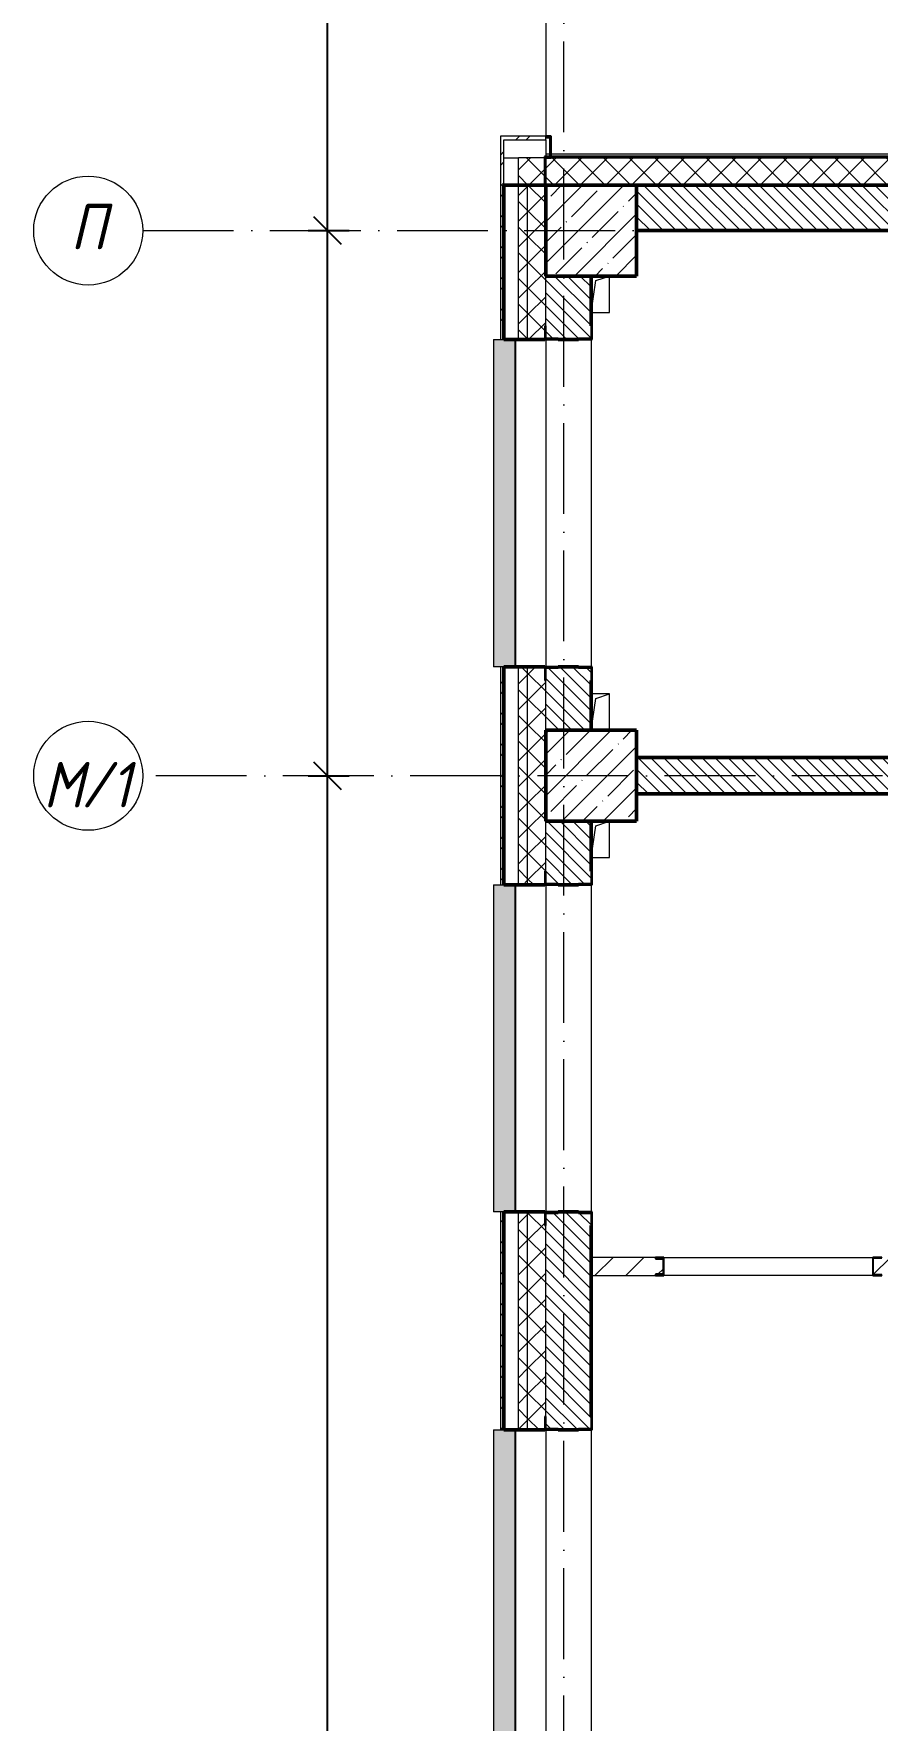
# Model space of a CAD drawing. Header units: millimetres. Extents: x -356862 to 418287, y 0 to 839748.
# Drawn here: x -181784 to -177140, y 477300 to 486580 of the extents above; entities that cross this region are included whole.
import ezdxf

# ---------------------------------------------------------------- set-up
doc = ezdxf.new("R2010")
doc.units = ezdxf.units.MM
doc.linetypes.add('50_200_ШТРИХ_1Т_ш5_п1_п1_', pattern=[700, 500, -100, 0, -100])
for name, color, linetype, lineweight in [('A-____-____-DIMS', 7, 'Continuous', 9), ('A-FLOR-____-OTLN', 7, 'Continuous', 9), ('A-GENM-____-MCUT', 7, 'Continuous', 25), ('A-GENM-____-OTLN', 7, 'Continuous', 9), ('A-GENM-____-OTLN-1', 7, 'Continuous', 25), ('A-GLAZ-____-OTLN', 7, 'Continuous', 9), ('A-WALL-____-MCUT-2', 7, 'Continuous', 50), ('A-WALL-____-MCUT-3', 7, 'Continuous', 9), ('A-WALL-____-OTLN', 7, 'Continuous', 9), ('A-WALL-____-PATT-1', 7, 'Continuous', 9), ('A-WALL-FNSH-MCUT-1', 7, 'Continuous', 9), ('I-WALL-____-OTLN', 7, 'Continuous', 9), ('S-COLS-____-MCUT', 7, 'Continuous', 50), ('S-COLS-____-OTLN', 7, 'Continuous', 9), ('S-GRID-____-IDEN', 7, 'Continuous', 9), ('S-GRID-____-OTLN-1', 7, '50_200_ШТРИХ_1Т_ш5_п1_п1_', 9)]:
    doc.layers.add(name, color=color, linetype=linetype, lineweight=lineweight)
doc.layers.add('A-GLAZ-____-OTLN-1', color=7, linetype='Continuous', lineweight=9, true_color=0xc0c0c0)
doc.styles.add('ISOCPEUR_I', font='isocpeui.ttf', dxfattribs={"width": 0.9, "height": 2.5})
doc.dimstyles.new('ISO-2_5_0_9К_БОЛЬШОЙ_ОСИ', dxfattribs={"dimscale": 304.8, "dimtxt": 248.995294, "dimasz": 0.492126, "dimexe": 0.393701, "dimexo": 0, "dimgap": 0, "dimtad": 1, "dimdec": 0, "dimzin": 0, "dimdsep": 46, "dimtxsty": 'ISOCPEUR_I', "dimblk1": 'OBLIQUE', "dimblk2": 'OBLIQUE', "dimsah": 1, "dimcen": 0.09, "dimdle": 0.393701, "dimazin": 0, "dimtfac": 1, "dimtdec": 4, "dimtix": 1, "dimtmove": 0, "dimatfit": 3, "dimfxl": 1, "dimtvp": 1, "dimtolj": 1, "dimtzin": 0, "dimarcsym": 2})
pattern_1 = [(135, (-176515.067, 459015.94), (-35.35534, -35.35534), [])]
pattern_2 = [(45, (-176515.07, 459015.94), (-70.71068, 70.71068), []), (135, (-176515.07, 459015.94), (-70.71068, -70.71068), [])]
pattern_3 = [(45, (-176515.07, 459015.94), (-85.5366, 85.5366), []), (45, (-176458.04, 459015.94), (-85.5366, 85.5366), [])]

# ---------------------------------------------------------------- blocks, each defined once
blk = doc.blocks.new('BSC_Колонна _Прямоугольная - 500х500-V45-АР1_План отверстий 1 этажа в осях 1-64_А-ГГ')
at = {"layer": 'S-COLS-____-OTLN'}
h = blk.add_hatch(dxfattribs=at)
h.set_pattern_fill('FP_77', color=256, style=0, pattern_type=2)
h.set_pattern_definition([(45, (2200, -26481.04), (-114.0493, 114.0493), []), (45, (2314.05, -26481.04), (-114.0493, 114.0493), [201.613, -40.323, 3.353, -36.97])])
h.paths.add_polyline_path([(-250, -250), (250, -250), (250, 250), (-250, 250), (-250, 53.3)], flags=0)
at = {"layer": 'S-COLS-____-MCUT'}
for p, q in [((250, 250), (-250, 250)), ((-250, 250), (-250, -250)), ((250, -250), (250, 250)), ((-250, -250), (250, -250))]:
    blk.add_line(p, q, dxfattribs=at)
blk = doc.blocks.new('BSC_Колонна _Прямоугольная - 500х500-V51-АР1_План отверстий 1 этажа в осях 1-64_А-ГГ')
at = {"layer": 'S-COLS-____-OTLN'}
h = blk.add_hatch(dxfattribs=at)
h.set_pattern_fill('FP_83', color=256, style=0, pattern_type=2)
h.set_pattern_definition([(45, (2200, -23481.04), (-114.0493, 114.0493), []), (45, (2314.05, -23481.04), (-114.0493, 114.0493), [201.613, -40.323, 3.353, -36.97])])
h.paths.add_polyline_path([(-250, -250), (250, -250), (250, 250), (-250, 250)], flags=0)
at = {"layer": 'S-COLS-____-MCUT'}
for p, q in [((250, 250), (-250, 250)), ((-250, 250), (-250, -250)), ((250, -250), (250, 250)), ((-250, -250), (250, -250))]:
    blk.add_line(p, q, dxfattribs=at)
blk = doc.blocks.new('Фахверк_СКБ_Уголок - 250_2700-27497298-АР1_План отверстий 1 этажа в осях 1-64_А-ГГ')
at = {"layer": 'A-GENM-____-MCUT'}
for p, q in [((200, 181), (125, 181)), ((125, 181), (125, 106)), ((125, 106), (131, 106)), ((131, 106), (131, 175)), ((131, 175), (200, 175)), ((200, 175), (200, 181)), ((131, -6), (125, -6)), ((125, -6), (125, -81)), ((125, -81), (200, -81)), ((131, -75), (131, -6)), ((200, -75), (131, -75)), ((200, -81), (200, -75))]:
    blk.add_line(p, q, dxfattribs=at)
blk = doc.blocks.new('154_Стойка_СКБ_Швеллер - СМ-2230_100-28215779-АР1_План отверстий 1 этажа в осях 1-64_А-ГГ')
at = {"layer": 'A-GENM-____-MCUT'}
for p, q in [((171, 50), (125, 50)), ((125, 50), (125, -50)), ((129.5, 42.4), (171, 42.4)), ((129.5, -42.4), (129.5, 42.4)), ((171, 42.4), (171, 50)), ((125, -50), (171, -50)), ((171, -42.4), (129.5, -42.4)), ((171, -50), (171, -42.4))]:
    blk.add_line(p, q, dxfattribs=at)
blk = doc.blocks.new('154_Фахверк_СКБ_Швеллер - Тип_100_4010-27736299-АР1_План отверстий 1 этажа в осях 1-64_А-ГГ')
at = {"layer": 'A-GENM-____-MCUT'}
for p, q in [((175, 50), (125, 50)), ((125, 50), (125, -50)), ((128, 47), (175, 47)), ((128, -47), (128, 47)), ((175, 47), (175, 50)), ((125, -50), (175, -50)), ((175, -47), (128, -47)), ((175, -50), (175, -47))]:
    blk.add_line(p, q, dxfattribs=at)
blk = doc.blocks.new('AR_Отверстие прямоугольное _в плите_ - AR_Отверстие прямоугольное _в плите_-V174-АР1_План отверстий 1 этажа в осях 1-64_А-ГГ')
at = {"layer": 'A-GENM-____-OTLN'}
for p, q in [((-25, 75), (50, 100)), ((50, -100), (50, 100)), ((-50, -100), (-25, 75)), ((-50, -100), (50, -100))]:
    blk.add_line(p, q, dxfattribs=at)
blk = doc.blocks.new('AR_Отверстие прямоугольное _в плите_ - AR_Отверстие прямоугольное _в плите_-V173-АР1_План отверстий 1 этажа в осях 1-64_А-ГГ')
at = {"layer": 'A-GENM-____-OTLN'}
for p, q in [((50, 100), (-50, 100)), ((-25, 75), (50, 100)), ((50, -100), (50, 100)), ((-50, -100), (-25, 75))]:
    blk.add_line(p, q, dxfattribs=at)
blk = doc.blocks.new('Отлив_СКБ - Отлив витража_120_НВФ-31885689-АР1_План отверстий 1 этажа в осях 1-64_А-ГГ')
at = {"layer": 'A-GLAZ-____-OTLN-1'}
for points in [[(1800, 2), (1800, 120), (0, 120), (0, 2), (1264.5, 2)], [(1264.5, 0), (1800, 0), (1800, 2), (0, 2), (0, 0)]]:
    blk.add_hatch(color=256, dxfattribs=at).paths.add_polyline_path(points, flags=0)
at = {"layer": 'A-GLAZ-____-OTLN'}
for p, q in [((0, 83), (0, 120)), ((1800, 120), (0, 120)), ((1800, 120), (1800, 83)), ((0, 2), (1800, 2)), ((1800, 0), (0, 0))]:
    blk.add_line(p, q, dxfattribs=at)
blk = doc.blocks.new('О_Общий_Откосы металлические_СКБ_Боковой - О_Общий_Откосы металлические_СКБ_Боковой-32003644-АР1_План отверстий 1 этажа в осях 1-64_А-ГГ')
at = {"layer": 'A-GENM-____-MCUT'}
for p, q in [((120, 0), (0, 0)), ((0, 0), (0, -30)), ((120, -30), (120, 0)), ((0, -30), (7, -30)), ((7, -30), (7, -7)), ((7, -7), (113, -7)), ((113, -7), (113, -37)), ((113, -37), (270, -37)), ((270, -30), (120, -30)), ((270, -37), (270, -30))]:
    blk.add_line(p, q, dxfattribs=at)
blk = doc.blocks.new('Ось сетки - Круг_Ø6_00__ISO-2_5_0_9K_-25732049-АР1_План отверстий 1 этажа в осях 1-64_А-ГГ')
at = {"layer": 'S-GRID-____-IDEN'}
blk.add_circle((0, 0), 3, dxfattribs=at)
blk = doc.blocks.new('_Oblique')
at = {"color": 0, "linetype": 'ByBlock', "lineweight": -2}
blk.add_line((-0.5, -0.5), (0.5, 0.5), dxfattribs=at)
blk = doc.blocks.new('*D13232')
at = {"layer": 'A-____-____-DIMS', "color": 0, "lineweight": -2, "transparency": 16777216}
for p, q in [((-180166.5, 476377), (-180166.5, 482617)), ((-180272.5, 482497), (-180046.5, 482497)), ((-180272.5, 476497), (-180046.5, 476497))]:
    blk.add_line(p, q, dxfattribs=at)
at = {"layer": 'Defpoints', "color": 0, "transparency": 16777216}
for p in [(-180272.5, 482497), (-180166.5, 482497), (-180272.5, 476497)]:
    blk.add_point(p, dxfattribs=at)
at = {"layer": 'A-____-____-DIMS', "color": 0, "lineweight": -2, "transparency": 16777216, "xscale": 150, "yscale": 150, "zscale": 150}
for p, rotation in [((-180166.5, 482497), 90), ((-180166.5, 476497), 270)]:
    blk.add_blockref('_Oblique', p, dxfattribs=dict(at, rotation=rotation))
at = {"layer": 'A-____-____-DIMS', "color": 0, "transparency": 16777216, "insert": (-180167.7, 479497), "char_height": 2.5, "width": 758.478, "attachment_point": 5, "rotation": 90, "style": 'ISOCPEUR_I'}
blk.add_mtext('\\A1;6000', dxfattribs=at)
blk = doc.blocks.new('*D13233')
at = {"layer": 'A-____-____-DIMS', "color": 0, "lineweight": -2, "transparency": 16777216}
for p, q in [((-180166.5, 482377), (-180166.5, 485617)), ((-180272.5, 485497), (-180046.5, 485497)), ((-180272.5, 482497), (-180046.5, 482497))]:
    blk.add_line(p, q, dxfattribs=at)
at = {"layer": 'Defpoints', "color": 0, "transparency": 16777216}
for p in [(-180272.5, 485497), (-180166.5, 485497), (-180272.5, 482497)]:
    blk.add_point(p, dxfattribs=at)
at = {"layer": 'A-____-____-DIMS', "color": 0, "lineweight": -2, "transparency": 16777216, "xscale": 150, "yscale": 150, "zscale": 150}
for p, rotation in [((-180166.5, 485497), 90), ((-180166.5, 482497), 270)]:
    blk.add_blockref('_Oblique', p, dxfattribs=dict(at, rotation=rotation))
at = {"layer": 'A-____-____-DIMS', "color": 0, "transparency": 16777216, "insert": (-180167.7, 483997), "char_height": 2.5, "width": 758.478, "attachment_point": 5, "rotation": 90, "style": 'ISOCPEUR_I'}
blk.add_mtext('\\A1;3000', dxfattribs=at)
blk = doc.blocks.new('*D13234')
at = {"layer": 'A-____-____-DIMS', "color": 0, "lineweight": -2, "transparency": 16777216}
for p, q in [((-180166.5, 485377), (-180166.5, 491617)), ((-180272.5, 491497), (-180046.5, 491497)), ((-180272.5, 485497), (-180046.5, 485497))]:
    blk.add_line(p, q, dxfattribs=at)
at = {"layer": 'Defpoints', "color": 0, "transparency": 16777216}
for p in [(-180272.5, 491497), (-180166.5, 491497), (-180272.5, 485497)]:
    blk.add_point(p, dxfattribs=at)
at = {"layer": 'A-____-____-DIMS', "color": 0, "lineweight": -2, "transparency": 16777216, "xscale": 150, "yscale": 150, "zscale": 150}
for p, rotation in [((-180166.5, 491497), 90), ((-180166.5, 485497), 270)]:
    blk.add_blockref('_Oblique', p, dxfattribs=dict(at, rotation=rotation))
at = {"layer": 'A-____-____-DIMS', "color": 0, "transparency": 16777216, "insert": (-180167.7, 488497), "char_height": 2.5, "width": 758.478, "attachment_point": 5, "rotation": 90, "style": 'ISOCPEUR_I'}
blk.add_mtext('\\A1;6000', dxfattribs=at)

msp = doc.modelspace()

# ---------------------------------------------------------------- hatches: boundary and pattern name
at = {"layer": 'A-WALL-____-PATT-1'}
h = msp.add_hatch(dxfattribs=at)
h.set_pattern_fill('FP_3', color=256, style=0, pattern_type=2)
h.set_pattern_definition(pattern_3)
h.paths.add_polyline_path([(-178965.0675, 485996.983), (-178965.0675, 486016.983), (-179215.0675, 486016.983), (-179215.0675, 485996.983), (-179195.0675, 485996.983)], flags=0)
h = msp.add_hatch(dxfattribs=at)
h.set_pattern_fill('FP_3', color=256, style=0, pattern_type=2)
h.set_pattern_definition(pattern_3)
h.paths.add_polyline_path([(-179195.0675, 468531.983), (-179195.0675, 470846.983), (-179215.0675, 470846.983), (-179215.0675, 468531.983)], flags=0)
h.paths.add_polyline_path([(-179195.0675, 472646.983), (-179195.0675, 474096.983), (-179215.0675, 474096.983), (-179215.0675, 472646.983)], flags=0)
h.paths.add_polyline_path([(-179195.0675, 475896.983), (-179195.0675, 477096.983), (-179215.0675, 477096.983), (-179215.0675, 475896.983)], flags=0)
h.paths.add_polyline_path([(-179195.0675, 478896.983), (-179195.0675, 480096.983), (-179215.0675, 480096.983), (-179215.0675, 478896.983)], flags=0)
h.paths.add_polyline_path([(-179215.0675, 481896.983), (-179195.0675, 481896.983), (-179195.0675, 483096.983), (-179215.0675, 483096.983), (-179215.0675, 482110.2708)], flags=0)
h.paths.add_polyline_path([(-179195.0675, 484896.983), (-179195.0675, 485996.983), (-179215.0675, 485996.983), (-179215.0675, 484896.983)], flags=0)
h = msp.add_hatch(dxfattribs=at)
h.set_pattern_fill('FP_1', color=256, style=0, pattern_type=2)
h.set_pattern_definition(pattern_2)
h.paths.add_polyline_path([(-176715.0675, 485746.983), (-176715.0675, 485896.983), (-179115.0675, 485896.983), (-179115.0675, 485746.983), (-178297.4818, 485746.983)], flags=0)
h = msp.add_hatch(dxfattribs=at)
h.set_pattern_fill('FP_1', color=256, style=0, pattern_type=2)
h.set_pattern_definition(pattern_2)
h.paths.add_polyline_path([(-179065.0675, 468531.983), (-179065.0675, 470846.983), (-179115.0675, 470846.983), (-179115.0675, 468531.983)], flags=0)
h.paths.add_polyline_path([(-179115.0675, 472646.983), (-179065.0675, 472646.983), (-179065.0675, 474096.983), (-179115.0675, 474096.983), (-179115.0675, 472650.3369)], flags=0)
h.paths.add_polyline_path([(-179065.0675, 475896.983), (-179065.0675, 477096.983), (-179115.0675, 477096.983), (-179115.0675, 475896.983)], flags=0)
h.paths.add_polyline_path([(-179065.0675, 478896.983), (-179065.0675, 480096.983), (-179115.0675, 480096.983), (-179115.0675, 478896.983)], flags=0)
h.paths.add_polyline_path([(-179065.0675, 481896.983), (-179065.0675, 483096.983), (-179115.0675, 483096.983), (-179115.0675, 481896.983)], flags=0)
h.paths.add_polyline_path([(-179115.0675, 484896.983), (-179065.0675, 484896.983), (-179065.0675, 485746.983), (-179115.0675, 485746.983), (-179115.0675, 485550.2468)], flags=0)
h = msp.add_hatch(dxfattribs=at)
h.set_pattern_fill('FP_1', color=256, style=0, pattern_type=2)
h.set_pattern_definition(pattern_2)
h.paths.add_polyline_path([(-178965.0675, 468531.983), (-178965.0675, 470771.983), (-178971.0675, 470771.983), (-178971.0675, 470846.983), (-179065.0675, 470846.983), (-179065.0675, 468531.983)], flags=0)
h.paths.add_polyline_path([(-179065.0675, 472646.983), (-178971.0675, 472646.983), (-178971.0675, 472721.983), (-178965.0675, 472721.983), (-178965.0675, 474021.983), (-178971.0675, 474021.983), (-178971.0675, 474096.983), (-179065.0675, 474096.983), (-179065.0675, 472650.3369)], flags=0)
h.paths.add_polyline_path([(-178971.0675, 475896.983), (-178971.0675, 475971.983), (-178965.0675, 475971.983), (-178965.0675, 477021.983), (-178971.0675, 477021.983), (-178971.0675, 477096.983), (-179065.0675, 477096.983), (-179065.0675, 475896.983)], flags=0)
h.paths.add_polyline_path([(-178971.0675, 478896.983), (-178971.0675, 478971.983), (-178965.0675, 478971.983), (-178965.0675, 480021.983), (-178971.0675, 480021.983), (-178971.0675, 480096.983), (-179065.0675, 480096.983), (-179065.0675, 478896.983)], flags=0)
h.paths.add_polyline_path([(-178971.0675, 481896.983), (-178971.0675, 481971.983), (-178965.0675, 481971.983), (-178965.0675, 483021.983), (-178971.0675, 483021.983), (-178971.0675, 483096.983), (-179065.0675, 483096.983), (-179065.0675, 481896.983)], flags=0)
h.paths.add_polyline_path([(-178971.0675, 484896.983), (-178971.0675, 484971.983), (-178965.0675, 484971.983), (-178965.0675, 485746.983), (-179065.0675, 485746.983), (-179065.0675, 484896.983)], flags=0)
h = msp.add_hatch(dxfattribs=at)
h.set_pattern_fill('FP_6', color=256, style=0, pattern_type=2)
h.set_pattern_definition(pattern_1)
h.paths.add_polyline_path([(-171415.0675, 485496.983), (-171415.0675, 485746.983), (-172009.0675, 485746.983), (-172009.0675, 485677.983), (-172015.0675, 485677.983), (-172015.0675, 485565.983), (-172009.0675, 485565.983), (-172009.0675, 485496.983), (-171625.0675, 485496.983)], flags=0)
h.paths.add_polyline_path([(-173090.0675, 485496.983), (-173021.0675, 485496.983), (-173021.0675, 485565.983), (-173015.0675, 485565.983), (-173015.0675, 485677.983), (-173021.0675, 485677.983), (-173021.0675, 485746.983), (-175159.0675, 485746.983), (-175159.0675, 485677.983), (-175165.0675, 485677.983), (-175165.0675, 485565.983), (-175159.0675, 485565.983), (-175159.0675, 485496.983), (-173105.0675, 485496.983)], flags=0)
h.paths.add_polyline_path([(-176171.0675, 485496.983), (-176171.0675, 485565.983), (-176165.0675, 485565.983), (-176165.0675, 485677.983), (-176171.0675, 485677.983), (-176171.0675, 485746.983), (-178465.0675, 485746.983), (-178465.0675, 485496.983), (-176240.0675, 485496.983)], flags=0)
h = msp.add_hatch(dxfattribs=at)
h.set_pattern_fill('FP_6', color=256, style=0, pattern_type=2)
h.set_pattern_definition(pattern_1)
h.paths.add_polyline_path([(-178965.0675, 482746.983), (-178715.0675, 482746.983), (-178715.0675, 483090.983), (-178784.0675, 483090.983), (-178784.0675, 483096.983), (-178896.0675, 483096.983), (-178896.0675, 483090.983), (-178965.0675, 483090.983), (-178965.0675, 482970.2648)], flags=0)
h.paths.add_polyline_path([(-178784.0675, 484896.983), (-178784.0675, 484902.983), (-178715.0675, 484902.983), (-178715.0675, 485246.983), (-178965.0675, 485246.983), (-178965.0675, 484902.983), (-178896.0675, 484902.983), (-178896.0675, 484896.983)], flags=0)
h = msp.add_hatch(dxfattribs=at)
h.set_pattern_fill('FP_6', color=256, style=0, pattern_type=2)
h.set_pattern_definition(pattern_1)
h.paths.add_polyline_path([(-171415.0675, 482396.983), (-171415.0675, 482596.983), (-174965.0675, 482596.983), (-174965.0675, 482527.983), (-174971.0675, 482527.983), (-174971.0675, 482596.983), (-178465.0675, 482596.983), (-178465.0675, 482396.983), (-174971.0675, 482396.983), (-174971.0675, 482465.983), (-174965.0675, 482465.983), (-174965.0675, 482396.983), (-172995.089, 482396.983)], flags=0)
h = msp.add_hatch(dxfattribs=at)
h.set_pattern_fill('FP_6', color=256, style=0, pattern_type=2)
h.set_pattern_definition(pattern_1)
h.paths.add_polyline_path([(-178965.0675, 476746.983), (-178715.0675, 476746.983), (-178715.0675, 477090.983), (-178784.0675, 477090.983), (-178784.0675, 477096.983), (-178896.0675, 477096.983), (-178896.0675, 477090.983), (-178965.0675, 477090.983), (-178965.0675, 476950.3069)], flags=0)
h.paths.add_polyline_path([(-178784.0675, 478896.983), (-178784.0675, 478902.983), (-178715.0675, 478902.983), (-178715.0675, 480090.983), (-178784.0675, 480090.983), (-178784.0675, 480096.983), (-178896.0675, 480096.983), (-178896.0675, 480090.983), (-178965.0675, 480090.983), (-178965.0675, 478902.983), (-178896.0675, 478902.983), (-178896.0675, 478896.983)], flags=0)
h.paths.add_polyline_path([(-178784.0675, 481896.983), (-178784.0675, 481902.983), (-178715.0675, 481902.983), (-178715.0675, 482246.983), (-178965.0675, 482246.983), (-178965.0675, 481902.983), (-178896.0675, 481902.983), (-178896.0675, 481896.983)], flags=0)
h = msp.add_hatch(dxfattribs=at)
h.set_pattern_fill('FP_4', color=256, style=0, pattern_type=2)
h.set_pattern_definition([(45, (-176515.07, 459015.94), (-84.8528, 84.8528), [])])
h.paths.add_polyline_path([(-171515.0675, 479746.983), (-171515.0675, 479846.983), (-174365.0675, 479846.983), (-174365.0675, 479843.983), (-174412.0675, 479843.983), (-174412.0675, 479749.983), (-174365.0675, 479749.983), (-174365.0675, 479746.983), (-172995.089, 479746.983)], flags=0)
h.paths.add_polyline_path([(-174415.0675, 479746.983), (-174415.0675, 479846.983), (-177115.0675, 479846.983), (-177115.0675, 479843.983), (-177162.0675, 479843.983), (-177162.0675, 479749.983), (-177115.0675, 479749.983), (-177115.0675, 479746.983), (-174762.5533, 479746.983)], flags=0)
h.paths.add_polyline_path([(-178361.0675, 479746.983), (-178361.0675, 479754.583), (-178319.5675, 479754.583), (-178319.5675, 479839.383), (-178361.0675, 479839.383), (-178361.0675, 479846.983), (-178715.0675, 479846.983), (-178715.0675, 479746.983)], flags=0)

# ---------------------------------------------------------------- linework, layer by layer
at = {"layer": 'A-FLOR-____-OTLN'}
for p, q in [((-178965.0675, 490976.983), (-178965.0675, 486016.983)), ((-178965.0675, 485996.983), (-178965.0675, 485916.983))]:
    msp.add_line(p, q, dxfattribs=at)
at = {"layer": 'A-WALL-____-MCUT-2'}
for p, q in [((-178965.0675, 485746.983), (-179195.0675, 485746.983)), ((-179195.0675, 485746.983), (-179195.0675, 484896.983)), ((-176715.0675, 485746.983), (-178465.0675, 485746.983)), ((-178465.0675, 485496.983), (-176240.0675, 485496.983)), ((-178715.0675, 484971.983), (-178715.0675, 485246.983)), ((-179195.0675, 484896.983), (-178971.0675, 484896.983)), ((-178896.0675, 484896.983), (-178784.0675, 484896.983)), ((-178971.0675, 483096.983), (-179195.0675, 483096.983)), ((-179195.0675, 483096.983), (-179195.0675, 481896.983)), ((-178784.0675, 483096.983), (-178896.0675, 483096.983)), ((-178715.0675, 482746.983), (-178715.0675, 483021.983)), ((-175040.0675, 482596.983), (-178465.0675, 482596.983)), ((-178465.0675, 482396.983), (-175040.0675, 482396.983)), ((-178715.0675, 481971.983), (-178715.0675, 482246.983)), ((-179195.0675, 481896.983), (-178971.0675, 481896.983)), ((-178896.0675, 481896.983), (-178784.0675, 481896.983)), ((-178971.0675, 480096.983), (-179195.0675, 480096.983)), ((-179195.0675, 480096.983), (-179195.0675, 478896.983)), ((-178784.0675, 480096.983), (-178896.0675, 480096.983)), ((-178715.0675, 478971.983), (-178715.0675, 480021.983)), ((-179195.0675, 478896.983), (-178971.0675, 478896.983)), ((-178896.0675, 478896.983), (-178784.0675, 478896.983))]:
    msp.add_line(p, q, dxfattribs=at)
at = {"layer": 'A-WALL-____-MCUT-3'}
for p, q in [((-178965.0675, 485896.983), (-179115.0675, 485896.983)), ((-179115.0675, 484896.983), (-179115.0675, 485896.983)), ((-178965.0675, 485908.983), (-176715.0675, 485908.983)), ((-178965.0675, 485902.983), (-176715.0675, 485902.983)), ((-179065.0675, 484896.983), (-179065.0675, 485746.983)), ((-178965.0675, 484971.983), (-178965.0675, 485246.983)), ((-179115.0675, 481896.983), (-179115.0675, 483096.983)), ((-179065.0675, 481896.983), (-179065.0675, 483096.983)), ((-178965.0675, 482746.983), (-178965.0675, 483021.983)), ((-178965.0675, 481971.983), (-178965.0675, 482246.983)), ((-179115.0675, 478896.983), (-179115.0675, 480096.983)), ((-179065.0675, 478896.983), (-179065.0675, 480096.983)), ((-178965.0675, 478971.983), (-178965.0675, 480021.983))]:
    msp.add_line(p, q, dxfattribs=at)
at = {"layer": 'A-WALL-____-OTLN'}
for p, q in [((-179195.0675, 485896.983), (-179115.0675, 485896.983)), ((-178965.0675, 484896.983), (-178965.0675, 483096.983)), ((-178715.0675, 484896.983), (-178715.0675, 483096.983)), ((-178965.0675, 481896.983), (-178965.0675, 480096.983)), ((-178715.0675, 481896.983), (-178715.0675, 480096.983)), ((-178965.0675, 478896.983), (-178965.0675, 477096.983)), ((-178715.0675, 478896.983), (-178715.0675, 477096.983))]:
    msp.add_line(p, q, dxfattribs=at)
at = {"layer": 'A-WALL-FNSH-MCUT-1'}
for p, q in [((-179215.0675, 486016.983), (-179215.0675, 484896.983)), ((-178965.0675, 486016.983), (-179215.0675, 486016.983)), ((-178965.0675, 485996.983), (-178965.0675, 486016.983)), ((-179195.0675, 485746.983), (-179195.0675, 485996.983)), ((-179195.0675, 485996.983), (-178965.0675, 485996.983)), ((-176715.0675, 485916.983), (-178965.0675, 485916.983)), ((-178965.0675, 485916.983), (-178965.0675, 485896.983)), ((-178965.0675, 485896.983), (-176715.0675, 485896.983)), ((-179215.0675, 484896.983), (-179195.0675, 484896.983)), ((-179215.0675, 483096.983), (-179215.0675, 481896.983)), ((-179195.0675, 483096.983), (-179215.0675, 483096.983)), ((-179215.0675, 481896.983), (-179195.0675, 481896.983)), ((-179215.0675, 480096.983), (-179215.0675, 478896.983)), ((-179195.0675, 480096.983), (-179215.0675, 480096.983)), ((-178361.0675, 479846.983), (-178715.0675, 479846.983)), ((-178715.0675, 479746.983), (-178361.0675, 479746.983)), ((-179215.0675, 478896.983), (-179195.0675, 478896.983))]:
    msp.add_line(p, q, dxfattribs=at)
at = {"layer": 'I-WALL-____-OTLN'}
for p, q in [((-178315.0675, 479846.983), (-177165.0675, 479846.983)), ((-177165.0675, 479746.983), (-178315.0675, 479746.983))]:
    msp.add_line(p, q, dxfattribs=at)
at = {"layer": 'S-GRID-____-OTLN-1'}
for p, q in [((-178865.0675, 454533.3346), (-178865.0675, 508896.9006)), ((-181183.8377, 485496.983), (-149807.3283, 485496.983)), ((-149807.3283, 482496.983), (-181183.8377, 482496.983))]:
    msp.add_line(p, q, dxfattribs=at)

# ---------------------------------------------------------------- block references
at = {"layer": 'A-GENM-____-OTLN', "rotation": 270.0000000000002}
msp.add_blockref('О_Общий_Откосы металлические_СКБ_Боковой - О_Общий_Откосы металлические_СКБ_Боковой-32003644-АР1_План отверстий 1 этажа в осях 1-64_А-ГГ', (-178935.0675, 486016.983), dxfattribs=at)
at = {"layer": 'A-GENM-____-OTLN'}
for name, p in [('AR_Отверстие прямоугольное _в плите_ - AR_Отверстие прямоугольное _в плите_-V174-АР1_План отверстий 1 этажа в осях 1-64_А-ГГ', (-178665.0675, 485146.983)), ('AR_Отверстие прямоугольное _в плите_ - AR_Отверстие прямоугольное _в плите_-V173-АР1_План отверстий 1 этажа в осях 1-64_А-ГГ', (-178665.0675, 482846.983)), ('AR_Отверстие прямоугольное _в плите_ - AR_Отверстие прямоугольное _в плите_-V174-АР1_План отверстий 1 этажа в осях 1-64_А-ГГ', (-178665.0675, 482146.983))]:
    msp.add_blockref(name, p, dxfattribs=at)
at = {"layer": 'A-GENM-____-OTLN-1'}
for name, p, rotation in [('Фахверк_СКБ_Уголок - 250_2700-27497298-АР1_План отверстий 1 этажа в осях 1-64_А-ГГ', (-178790.0675, 484771.983), 89.99999999999991), ('Фахверк_СКБ_Уголок - 250_2700-27497298-АР1_План отверстий 1 этажа в осях 1-64_А-ГГ', (-178890.0675, 483221.983), 269.9999999999999), ('Фахверк_СКБ_Уголок - 250_2700-27497298-АР1_План отверстий 1 этажа в осях 1-64_А-ГГ', (-178790.0675, 481771.983), 89.99999999999991), ('Фахверк_СКБ_Уголок - 250_2700-27497298-АР1_План отверстий 1 этажа в осях 1-64_А-ГГ', (-178890.0675, 480221.983), 269.9999999999999), ('154_Стойка_СКБ_Швеллер - СМ-2230_100-28215779-АР1_План отверстий 1 этажа в осях 1-64_А-ГГ', (-178190.0675, 479796.983), 180), ('Фахверк_СКБ_Уголок - 250_2700-27497298-АР1_План отверстий 1 этажа в осях 1-64_А-ГГ', (-178790.0675, 478771.983), 89.99999999999991)]:
    msp.add_blockref(name, p, dxfattribs=dict(at, rotation=rotation))
msp.add_blockref('154_Фахверк_СКБ_Швеллер - Тип_100_4010-27736299-АР1_План отверстий 1 этажа в осях 1-64_А-ГГ', (-177290.0675, 479796.983), dxfattribs=at)
at = {"layer": 'A-GLAZ-____-OTLN', "rotation": 90}
for p in [(-179132.0675, 483096.983), (-179132.0675, 480096.983), (-179132.0675, 477096.983)]:
    msp.add_blockref('Отлив_СКБ - Отлив витража_120_НВФ-31885689-АР1_План отверстий 1 этажа в осях 1-64_А-ГГ', p, dxfattribs=at)
at = {"layer": 'S-COLS-____-OTLN'}
for name, p in [('BSC_Колонна _Прямоугольная - 500х500-V45-АР1_План отверстий 1 этажа в осях 1-64_А-ГГ', (-178715.0675, 485496.983)), ('BSC_Колонна _Прямоугольная - 500х500-V51-АР1_План отверстий 1 этажа в осях 1-64_А-ГГ', (-178715.0675, 482496.983))]:
    msp.add_blockref(name, p, dxfattribs=at)
at = {"layer": 'S-GRID-____-IDEN', "xscale": 99.99999999999993, "yscale": 99.99999999999993, "zscale": 99.99999999999993}
for p, rotation in [((-181483.8377, 485496.983), 269.9999999999996), ((-181483.8377, 482496.983), 89.9999999999998)]:
    msp.add_blockref('Ось сетки - Круг_Ø6_00__ISO-2_5_0_9K_-25732049-АР1_План отверстий 1 этажа в осях 1-64_А-ГГ', p, dxfattribs=dict(at, rotation=rotation))

# ---------------------------------------------------------------- texts
at = {"layer": 'S-GRID-____-IDEN', "char_height": 250, "attachment_point": 1, "style": 'ISOCPEUR_I'}
for s, insert, width in [('\\fISOCPEUR|b0|i1|c204|p34|;\\W.9;П', (-181581.8172, 485643.6154), 223.670812), ('\\fISOCPEUR|b0|i1|c204|p34|;\\W.9;М', (-181731.4581, 482573.0588), 252.531562), ('/1', (-181523.0988, 482573.0588), 346.329)]:
    msp.add_mtext(s, dxfattribs=dict(at, insert=insert, width=width))

# ---------------------------------------------------------------- dimensions: what is measured, and where the dimension line sits
at = {"layer": 'A-____-____-DIMS'}
for base, p1, p2, override, picture, middle in [((-180166.4631, 491496.983), (-180272.5291, 485496.983), (-180272.5291, 491496.983), {"dimpost": '<>', "dimfxl": 6000}, '*D13234', (-180167.7131, 488496.983)), ((-180166.4631, 485496.983), (-180272.5291, 482496.983), (-180272.5291, 485496.983), {"dimpost": '<>', "dimfxl": 3000}, '*D13233', (-180167.7131, 483996.983)), ((-180166.4631, 482496.983), (-180272.5291, 476496.983), (-180272.5291, 482496.983), {"dimpost": '<>', "dimfxl": 6000}, '*D13232', (-180167.7131, 479496.983))]:
    dim = msp.add_linear_dim(base=base, p1=p1, p2=p2, angle=90, dimstyle='ISO-2_5_0_9К_БОЛЬШОЙ_ОСИ', override=override, dxfattribs=at)
    dim.commit()
    dim.dimension.update_dxf_attribs({"geometry": picture, "text_midpoint": middle})

doc.saveas('drawing.dxf')
